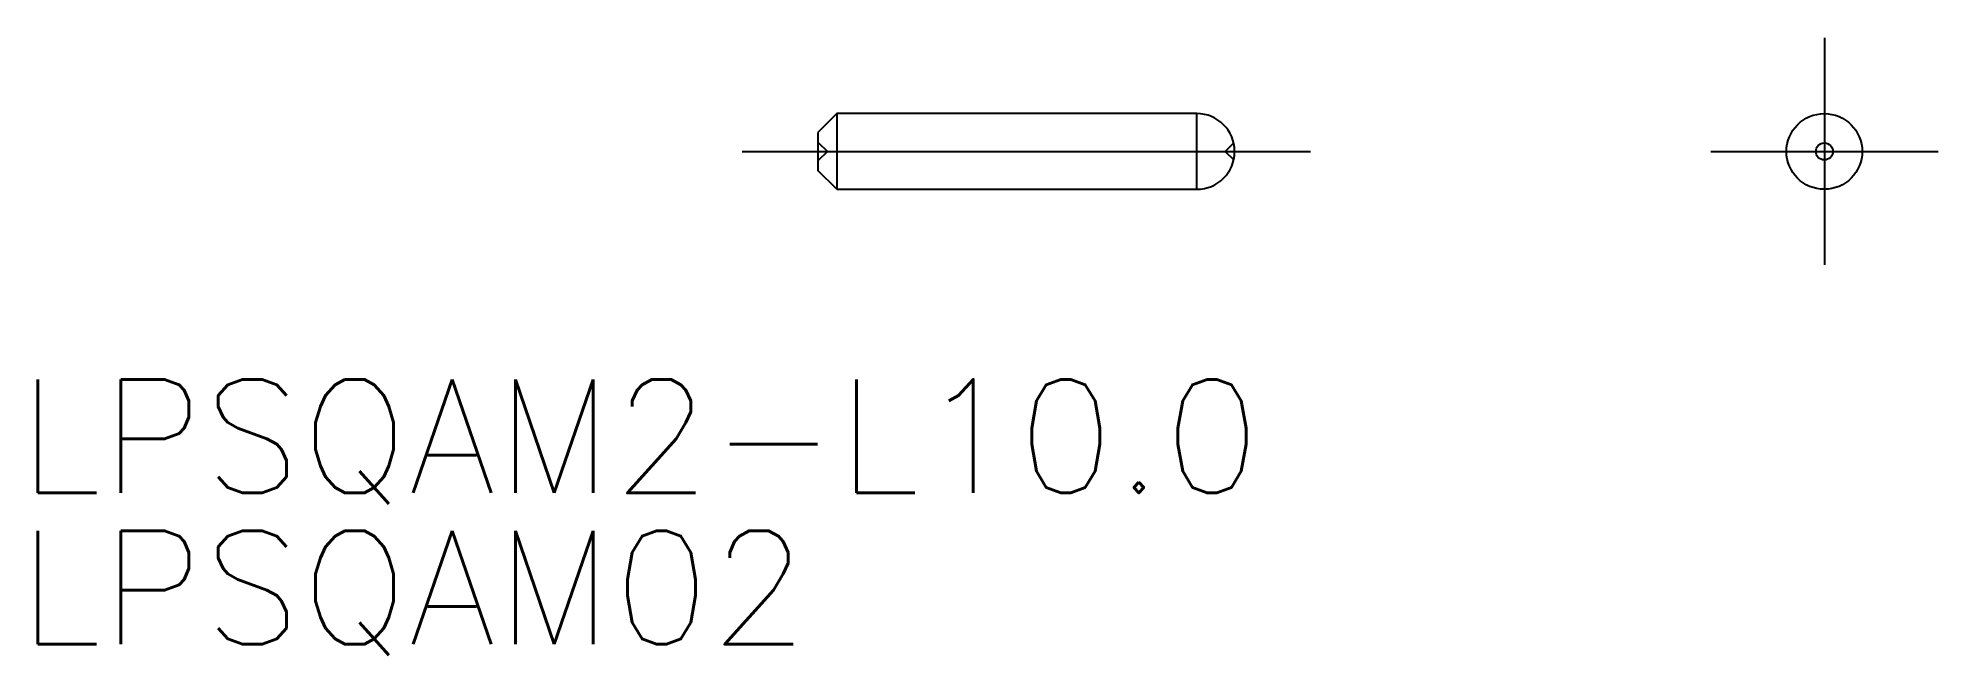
# Model space of a CAD drawing. Extents: x -47.1 to 3, y -13.3 to 3.
import ezdxf

# ---------------------------------------------------------------- set-up
doc = ezdxf.new("R2010")
doc.units = 0
doc.linetypes.add('CENTER', pattern=[50.8, 31.75, -6.35, 6.35, -6.35])
doc.linetypes.add('DASHED', pattern=[19.05, 12.7, -6.35])
doc.layers.get('0').update_dxf_attribs({"linetype": 'CONTINUOUS'})
doc.layers.add('CENTER', color=1, linetype='CENTER')
doc.styles.get("Standard").update_dxf_attribs({"font": 'txt.shx', "height": 3, "bigfont": 'bigfont.shx'})

# ---------------------------------------------------------------- blocks, each defined once
blk = doc.blocks.new('*U2')
at = {"color": 7, "linetype": 'CONTINUOUS'}
blk.add_text('LPSQAM2-L10.0', height=3, dxfattribs=at).set_placement((-47.664, -9.023))
blk = doc.blocks.new('*U3')
at = {"color": 7, "linetype": 'CONTINUOUS'}
blk.add_text('LPSQAM02', height=3, dxfattribs=at).set_placement((-47.664, -13.023))

msp = doc.modelspace()

# ---------------------------------------------------------------- linework, layer by layer
at = {"color": 7, "linetype": 'CONTINUOUS'}
for p, q in [((-26.064051, 1), (-26.564051, 0.5)), ((-26.064051, 1), (-26.064051, -1)), ((-16.564051, 1), (-26.064051, 1)), ((-16.564051, -1), (-16.564051, 1)), ((-26.564051, 0.5), (-26.564051, -0.5)), ((-26.064051, -1), (-26.564051, -0.5)), ((-26.064051, -1), (-16.564051, -1))]:
    msp.add_line(p, q, dxfattribs=at)
at = {"color": 3, "linetype": 'DASHED'}
for p, q in [((-26.564051, 0.25), (-26.314051, 0)), ((-26.314051, 0), (-26.564051, -0.25)), ((-15.589572, 0.224479), (-15.814051, 0)), ((-15.814051, 0), (-15.589572, -0.224479))]:
    msp.add_line(p, q, dxfattribs=at)
at = {"color": 7, "linetype": 'CONTINUOUS'}
for radius in [1, 0.22448]:
    msp.add_circle((0, 0), radius, dxfattribs=at)
msp.add_arc((-16.564051, 0), 1, 270, 90, dxfattribs=at)
at = {"layer": 'CENTER', "color": 1, "linetype": 'CENTER'}
for p, q in [((0, 3), (0, -3)), ((-28.564051, 0), (-13.564051, 0)), ((-3, 0), (3, 0))]:
    msp.add_line(p, q, dxfattribs=at)

# ---------------------------------------------------------------- block references
at = {"color": 7, "linetype": 'CONTINUOUS'}
for name in ['*U2', '*U3']:
    msp.add_blockref(name, (0, 0), dxfattribs=at)

doc.saveas('drawing.dxf')
